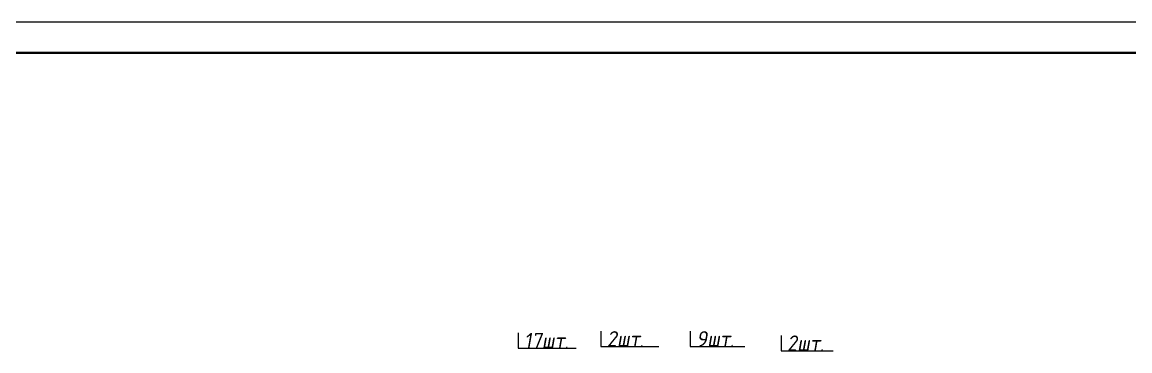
# Model space of a CAD drawing. Header units: inches. Extents: x -14 to 5184, y -66 to 1689.
# Drawn here: x 2630.2 to 2809.7, y 1201.9 to 1255.2 of the extents above; entities that cross this region are included whole.
import ezdxf

# ---------------------------------------------------------------- set-up
doc = ezdxf.new("R2010")
doc.units = ezdxf.units.IN
doc.header["$MEASUREMENT"] = 0
for name, color, linetype, lineweight in [('Видимые тонкие (ГОСТ)', 7, 'Continuous', 25), ('Видимый контур (ГОСТ)', 7, 'Continuous', 50), ('Размер (ГОСТ)', 7, 'Continuous', 25)]:
    doc.layers.add(name, color=color, linetype=linetype, lineweight=lineweight)
doc.styles.add('Standart2', font='gost_b.ttf', dxfattribs={"oblique": 10, "height": 2})

msp = doc.modelspace()

# ---------------------------------------------------------------- linework, layer by layer
at = {"layer": 'Видимые тонкие (ГОСТ)', "transparency": 33554684}
msp.add_line((3116.7701, 1255.2356), (2522.7701, 1255.2356), dxfattribs=at)
at = {"layer": 'Видимый контур (ГОСТ)', "transparency": 33554684}
msp.add_line((3111.7701, 1250.2356), (2542.7701, 1250.2356), dxfattribs=at)
at = {"layer": 'Размер (ГОСТ)', "color": 0, "transparency": 33554607}
for p, q in [((2710.5661, 1204.8387), (2710.5661, 1202.3387)), ((2723.9784, 1205.117), (2723.9784, 1202.617)), ((2738.4784, 1205.117), (2738.4784, 1202.617)), ((2710.5661, 1202.3387), (2719.9587, 1202.3387)), ((2723.9784, 1202.617), (2733.371, 1202.617)), ((2738.4784, 1202.617), (2747.3242, 1202.617))]:
    msp.add_line(p, q, dxfattribs=at)
at = {"layer": 'Размер (ГОСТ)', "color": 0, "lineweight": 25, "transparency": 33554607}
for p, q in [((2753.1846, 1204.4184), (2753.1846, 1201.9184)), ((2753.1846, 1201.9184), (2761.6324, 1201.9184))]:
    msp.add_line(p, q, dxfattribs=at)

# ---------------------------------------------------------------- texts
at = {"layer": 'Размер (ГОСТ)', "color": 0, "transparency": 33554607, "char_height": 2, "attachment_point": 7, "style": 'Standart2'}
for s, insert in [('{\\fGOST type B|b0|i0|c204|p0;\\H1.25x;17шт\\H0.8x;.}', (2711.5541, 1202.3387)), ('{\\fGOST type B|b0|i0|c204|p0;\\H1.25x;2шт\\H0.8x;.}', (2724.9664, 1202.617)), ('{\\fGOST type B|b0|i0|c204|p0;\\H1.25x;9шт\\H0.8x;.}', (2739.4664, 1202.617)), ('{\\fGOST type B|b0|i0|c204|p0;\\H1.25x;2шт\\H0.8x;.}', (2754.1726, 1201.9184))]:
    msp.add_mtext_dynamic_manual_height_columns(s, width=7.557265, gutter_width=10, heights=[0], dxfattribs=dict(at, insert=insert))

doc.saveas('drawing.dxf')
